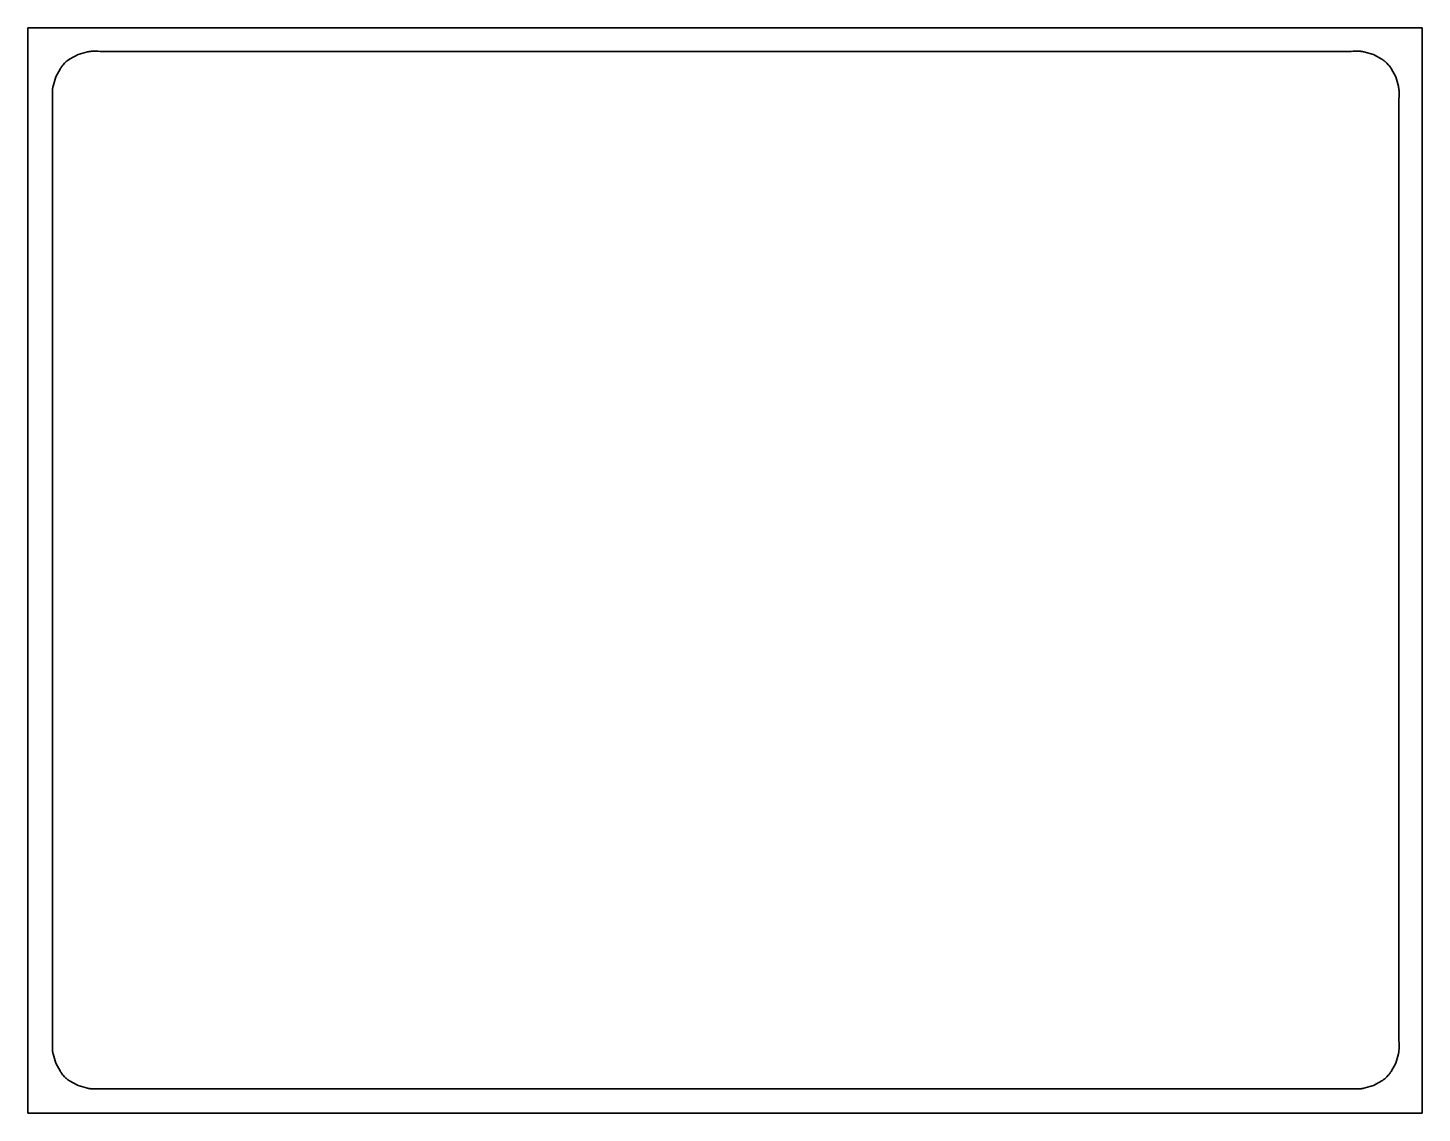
# Model space of a CAD drawing. Header units: millimetres. Extents: x -188 to 398, y -79 to 377.
import ezdxf

# ---------------------------------------------------------------- set-up
doc = ezdxf.new("R2010")
doc.units = ezdxf.units.MM
doc.header["$MEASUREMENT"] = 0
doc.layers.get('0').update_dxf_attribs({"lineweight": 0})
doc.layers.add('Safety', color=7, linetype='Continuous', lineweight=0)

msp = doc.modelspace()

# ---------------------------------------------------------------- linework, layer by layer
at = {"color": 1, "lineweight": 35, "true_color": 0xff0303}
msp.add_lwpolyline([(388.29, -52.75), (388.28, -52.9), (388.27, -53.06), (388.24, -53.31), (388.22, -53.55), (388.19, -53.81), (388.15, -54.04), (388.09, -54.33), (388.04, -54.58), (386.93, -58.51), (384.93, -62.08), (384.86, -62.21), (384.77, -62.35), (384.63, -62.57), (384.44, -62.83), (384.31, -63.01), (384.16, -63.2), (383.99, -63.4), (383.8, -63.61), (383.22, -64.22), (382.6, -64.81), (382.35, -65.03), (382.1, -65.23), (381.88, -65.4), (381.67, -65.55), (381.49, -65.68), (381.33, -65.78), (381.19, -65.87), (381.07, -65.94), (377.5, -67.93), (373.56, -69.04), (373.27, -69.11), (372.87, -69.17), (372.62, -69.21), (372.35, -69.24), (372.2, -69.25), (372.05, -69.27), (371.89, -69.28), (371.73, -69.29), (371.33, -69.3), (370.94, -69.3), (370.5, -69.3), (370.07, -69.3), (369.02, -69.29), (368.25, -69.25), (105.3, -69.25), (-157.64, -69.25), (-158.41, -69.29), (-159.46, -69.3), (-159.89, -69.3), (-160.33, -69.3), (-160.72, -69.3), (-161.12, -69.29), (-161.44, -69.27), (-161.74, -69.24), (-162.01, -69.21), (-162.26, -69.17), (-162.47, -69.14), (-162.66, -69.11), (-162.82, -69.07), (-162.95, -69.04), (-166.89, -67.93), (-170.46, -65.94), (-170.59, -65.86), (-170.73, -65.78), (-170.95, -65.63), (-171.22, -65.45), (-171.39, -65.31), (-171.58, -65.16), (-171.78, -64.99), (-171.99, -64.81), (-172.61, -64.22), (-173.19, -63.61), (-173.42, -63.35), (-173.62, -63.11), (-173.79, -62.88), (-173.94, -62.68), (-174.07, -62.5), (-174.17, -62.34), (-174.26, -62.2), (-174.33, -62.08), (-176.32, -58.51), (-177.43, -54.58), (-177.5, -54.28), (-177.57, -53.88), (-177.6, -53.64), (-177.63, -53.36), (-177.65, -53.22), (-177.66, -53.06), (-177.67, -52.91), (-177.68, -52.75), (-177.69, -52.35), (-177.7, -51.95), (-177.7, -51.52), (-177.7, -51.08), (-177.68, -50.04), (-177.64, -49.27), (-177.64, 148.7), (-177.64, 346.66), (-177.68, 347.43), (-177.7, 348.47), (-177.7, 348.91), (-177.7, 349.35), (-177.69, 349.74), (-177.68, 350.14), (-177.66, 350.46), (-177.63, 350.76), (-177.6, 351.03), (-177.57, 351.27), (-177.53, 351.49), (-177.5, 351.67), (-177.46, 351.83), (-177.43, 351.97), (-176.32, 355.9), (-174.33, 359.47), (-174.26, 359.59), (-174.17, 359.73), (-174.07, 359.89), (-173.94, 360.07), (-173.79, 360.28), (-173.62, 360.5), (-173.52, 360.62), (-173.42, 360.75), (-173.31, 360.87), (-173.19, 361), (-172.61, 361.62), (-171.99, 362.2), (-171.84, 362.33), (-171.69, 362.46), (-171.49, 362.62), (-171.3, 362.77), (-171.09, 362.93), (-170.9, 363.06), (-170.67, 363.21), (-170.46, 363.33), (-166.89, 365.32), (-162.95, 366.43), (-162.66, 366.5), (-162.26, 366.57), (-162.01, 366.6), (-161.74, 366.63), (-161.59, 366.65), (-161.44, 366.66), (-161.28, 366.67), (-161.12, 366.68), (-160.72, 366.69), (-160.33, 366.7), (-159.89, 366.7), (-159.46, 366.7), (-158.41, 366.68), (-157.64, 366.64), (105.3, 366.64), (368.25, 366.64), (369.02, 366.68), (370.07, 366.7), (370.5, 366.7), (370.94, 366.7), (371.33, 366.69), (371.73, 366.68), (372.05, 366.66), (372.35, 366.63), (372.62, 366.6), (372.87, 366.57), (373.08, 366.53), (373.27, 366.5), (373.43, 366.46), (373.56, 366.43), (377.5, 365.32), (381.07, 363.33), (381.19, 363.26), (381.33, 363.17), (381.49, 363.07), (381.67, 362.95), (381.88, 362.8), (382.11, 362.62), (382.23, 362.52), (382.35, 362.42), (382.48, 362.31), (382.6, 362.2), (383.22, 361.62), (383.8, 361), (383.94, 360.85), (384.06, 360.7), (384.23, 360.5), (384.38, 360.31), (384.53, 360.09), (384.67, 359.91), (384.82, 359.67), (384.93, 359.47), (386.93, 355.9), (388.04, 351.97), (388.07, 351.85), (388.1, 351.71), (388.14, 351.46), (388.19, 351.14), (388.22, 350.92), (388.25, 350.68), (388.27, 350.41), (388.29, 350.14), (388.3, 349.74), (388.3, 349.35), (388.3, 348.91), (388.3, 348.47), (388.29, 347.43), (388.25, 346.66), (388.25, 148.7), (388.25, -49.27), (388.29, -50.04), (388.3, -51.08), (388.29, -51.91)], close=True, dxfattribs=at)
at = {"layer": 'Safety', "color": 1, "lineweight": 35, "true_color": 0xff0303}
msp.add_lwpolyline([(398, -79.5), (-188, -79.5), (-188, 376.5), (398, 376.5)], close=True, dxfattribs=at)

doc.saveas('drawing.dxf')
